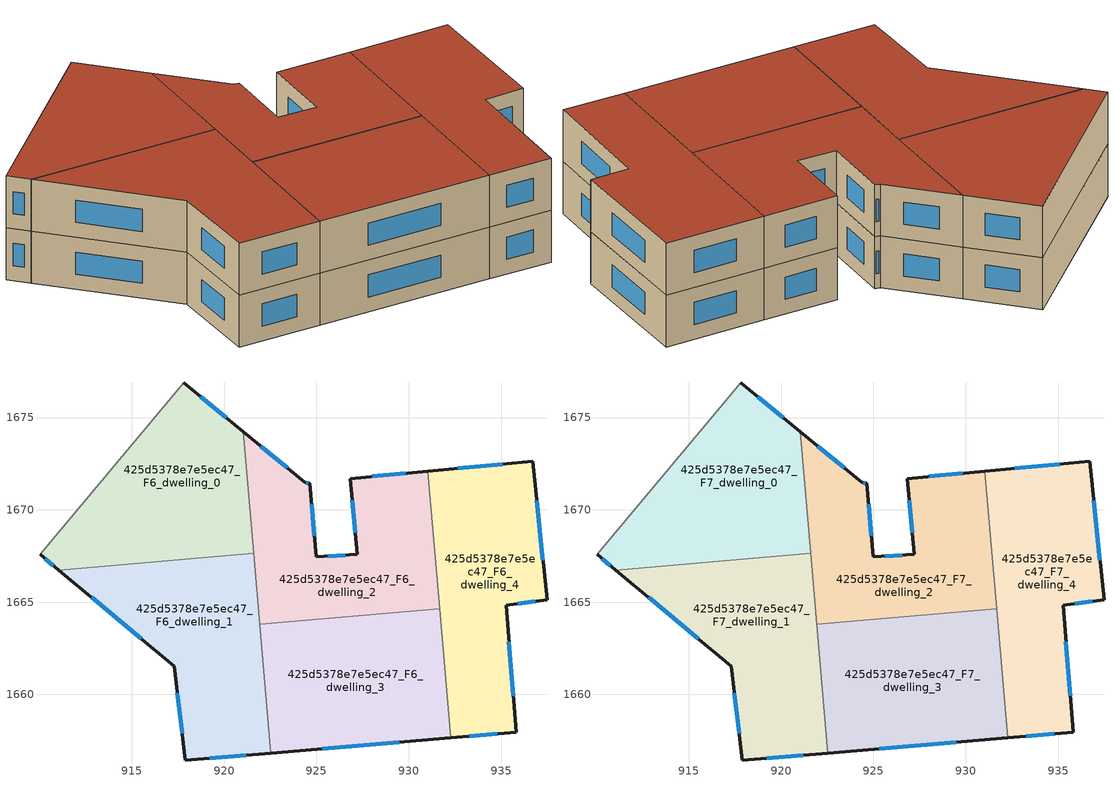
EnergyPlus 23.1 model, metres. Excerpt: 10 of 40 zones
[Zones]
425d5378e7e5ec47_F6_dwelling_0
 floor to 425d5378e7e5ec47_F5_dwelling_0 (EU_floor_Construction): 921.04,1674.23 921.6,1667.64 911.04,1666.74 910.02,1667.59 917.82,1676.89 z18
 wall outside (EU_wall_Construction): 921.04,1674.23 917.82,1676.89 / 910.02,1667.59 911.04,1666.74 z18:21
 wall adiabatic (EU_wall_Construction): 917.82,1676.89 910.02,1667.59 z18:21
 wall to 425d5378e7e5ec47_F6_dwelling_1 (EU_wall_Construction): 911.04,1666.74 921.6,1667.64 z18:21
 wall to 425d5378e7e5ec47_F6_dwelling_2 (EU_wall_Construction): 921.6,1667.64 921.04,1674.23 z18:21
 window (EU_Window_Construction): 920.12,1674.99 918.74,1676.13 / 910.31,1667.35 910.75,1666.99 z18.86:20.14
425d5378e7e5ec47_F6_dwelling_1
 floor to 425d5378e7e5ec47_F5_dwelling_1 (EU_floor_Construction): 921.6,1667.64 922.53,1656.83 917.88,1656.43 917.29,1661.53 911.04,1666.74 z18
 wall outside (EU_wall_Construction): 911.04,1666.74 917.29,1661.53 917.89,1656.43 922.53,1656.83 z18:21
 wall to 425d5378e7e5ec47_F6_dwelling_3 (EU_wall_Construction): 922.53,1656.83 921.93,1663.8 z18:21
 wall to 425d5378e7e5ec47_F6_dwelling_2 (EU_wall_Construction): 921.93,1663.8 921.6,1667.65 z18:21
 window (EU_Window_Construction): 919.21,1656.54 921.2,1656.71 / 917.46,1660.07 917.72,1657.89 / 912.83,1665.25 915.5,1663.02 z18.86:20.14
425d5378e7e5ec47_F6_dwelling_2
 floor to 425d5378e7e5ec47_F5_dwelling_2 (EU_floor_Construction): 931.04,1672.1 931.68,1664.64 921.93,1663.8 921.04,1674.23 924.36,1671.49 924.64,1671.44 924.98,1667.45 927.2,1667.6 926.83,1671.7 z18
 wall outside (EU_wall_Construction): 931.04,1672.1 926.83,1671.7 927.2,1667.6 924.98,1667.45 924.64,1671.44 924.36,1671.49 921.04,1674.23 z18:21
 wall to 425d5378e7e5ec47_F6_dwelling_3 (EU_wall_Construction): 921.93,1663.8 931.68,1664.64 z18:21
 wall to 425d5378e7e5ec47_F6_dwelling_4 (EU_wall_Construction): 931.68,1664.64 931.04,1672.1 z18:21
 window (EU_Window_Construction): 923.41,1672.27 921.99,1673.45 / 924.56,1671.45 924.44,1671.47 / 924.89,1668.59 924.74,1670.3 / 926.57,1667.55 925.62,1667.49 / 926.94,1670.53 927.09,1668.77 / 929.84,1671.98 928.03,1671.81 z18.86:20.14
425d5378e7e5ec47_F6_dwelling_3
 floor to 425d5378e7e5ec47_F5_dwelling_3 (EU_floor_Construction): 931.68,1664.64 932.27,1657.66 922.53,1656.83 921.93,1663.8 z18
 wall outside (EU_wall_Construction): 922.53,1656.83 932.27,1657.66 z18:21
 wall to 425d5378e7e5ec47_F6_dwelling_4 (EU_wall_Construction): 932.27,1657.66 931.68,1664.64 z18:21
 window (EU_Window_Construction): 925.31,1657.06 929.49,1657.42 z18.86:20.14
425d5378e7e5ec47_F6_dwelling_4
 floor to 425d5378e7e5ec47_F5_dwelling_4 (EU_floor_Construction): 936.71,1672.63 937.49,1665.12 935.27,1664.83 935.81,1657.96 932.27,1657.66 931.04,1672.1 z18
 wall outside (EU_wall_Construction): 932.27,1657.66 935.81,1657.96 935.27,1664.83 937.49,1665.12 936.71,1672.63 931.04,1672.1 z18:21
 window (EU_Window_Construction): 935.66,1659.92 935.42,1662.87 / 933.28,1657.75 934.8,1657.88 / 935.09,1672.48 932.66,1672.25 / 937.27,1667.27 936.93,1670.49 / 935.9,1664.91 936.85,1665.04 z18.86:20.14
425d5378e7e5ec47_F7_dwelling_0
 floor to 425d5378e7e5ec47_F6_dwelling_0 (EU_floor_Construction): 921.04,1674.23 921.6,1667.64 911.04,1666.74 910.02,1667.59 917.82,1676.89 z21
 wall outside (EU_wall_Construction): 921.04,1674.23 917.82,1676.89 / 910.02,1667.59 911.04,1666.74 z21:24
 wall adiabatic (EU_wall_Construction): 917.82,1676.89 910.02,1667.59 z21:24
 wall to 425d5378e7e5ec47_F7_dwelling_1 (EU_wall_Construction): 911.04,1666.74 921.6,1667.64 z21:24
 wall to 425d5378e7e5ec47_F7_dwelling_2 (EU_wall_Construction): 921.6,1667.64 921.04,1674.23 z21:24
 window (EU_Window_Construction): 920.12,1674.99 918.74,1676.13 / 910.31,1667.35 910.75,1666.99 z21.86:23.14
 roof outside (EU_roof_Construction): 921.6,1667.64 921.04,1674.23 917.82,1676.89 910.02,1667.59 911.04,1666.74 z24
425d5378e7e5ec47_F7_dwelling_1
 floor to 425d5378e7e5ec47_F6_dwelling_1 (EU_floor_Construction): 921.6,1667.64 922.53,1656.83 917.88,1656.43 917.29,1661.53 911.04,1666.74 z21
 wall outside (EU_wall_Construction): 911.04,1666.74 917.29,1661.53 917.89,1656.43 922.53,1656.83 z21:24
 wall to 425d5378e7e5ec47_F7_dwelling_3 (EU_wall_Construction): 922.53,1656.83 921.93,1663.8 z21:24
 wall to 425d5378e7e5ec47_F7_dwelling_2 (EU_wall_Construction): 921.93,1663.8 921.6,1667.65 z21:24
 window (EU_Window_Construction): 919.21,1656.54 921.2,1656.71 / 917.46,1660.07 917.72,1657.89 / 912.83,1665.25 915.5,1663.02 z21.86:23.14
 roof outside (EU_roof_Construction): 922.53,1656.83 921.6,1667.64 911.04,1666.74 917.29,1661.53 917.89,1656.43 z24
425d5378e7e5ec47_F7_dwelling_2
 floor to 425d5378e7e5ec47_F6_dwelling_2 (EU_floor_Construction): 931.04,1672.1 931.68,1664.64 921.93,1663.8 921.04,1674.23 924.36,1671.49 924.64,1671.44 924.98,1667.45 927.2,1667.6 926.83,1671.7 z21
 wall outside (EU_wall_Construction): 931.04,1672.1 926.83,1671.7 927.2,1667.6 924.98,1667.45 924.64,1671.44 924.36,1671.49 921.04,1674.23 z21:24
 wall to 425d5378e7e5ec47_F7_dwelling_3 (EU_wall_Construction): 921.93,1663.8 931.68,1664.64 z21:24
 wall to 425d5378e7e5ec47_F7_dwelling_4 (EU_wall_Construction): 931.68,1664.64 931.04,1672.1 z21:24
 window (EU_Window_Construction): 923.41,1672.27 921.99,1673.45 / 924.56,1671.45 924.44,1671.47 / 924.89,1668.59 924.74,1670.3 / 926.57,1667.55 925.62,1667.49 / 926.94,1670.53 927.09,1668.77 / 929.84,1671.98 928.03,1671.81 z21.86:23.14
 roof outside (EU_roof_Construction): 931.68,1664.64 931.04,1672.1 926.83,1671.7 927.2,1667.6 924.98,1667.45 924.64,1671.44 924.36,1671.49 921.04,1674.23 921.93,1663.8 z24
425d5378e7e5ec47_F7_dwelling_3
 floor to 425d5378e7e5ec47_F6_dwelling_3 (EU_floor_Construction): 931.68,1664.64 932.27,1657.66 922.53,1656.83 921.93,1663.8 z21
 wall outside (EU_wall_Construction): 922.53,1656.83 932.27,1657.66 z21:24
 wall to 425d5378e7e5ec47_F7_dwelling_4 (EU_wall_Construction): 932.27,1657.66 931.68,1664.64 z21:24
 window (EU_Window_Construction): 925.31,1657.06 929.49,1657.42 z21.86:23.14
 roof outside (EU_roof_Construction): 932.27,1657.66 931.68,1664.64 921.93,1663.8 922.53,1656.83 z24
425d5378e7e5ec47_F7_dwelling_4
 floor to 425d5378e7e5ec47_F6_dwelling_4 (EU_floor_Construction): 936.71,1672.63 937.49,1665.12 935.27,1664.83 935.81,1657.96 932.27,1657.66 931.04,1672.1 z21
 wall outside (EU_wall_Construction): 932.27,1657.66 935.81,1657.96 935.27,1664.83 937.49,1665.12 936.71,1672.63 931.04,1672.1 z21:24
 window (EU_Window_Construction): 935.66,1659.92 935.42,1662.87 / 933.28,1657.75 934.8,1657.88 / 935.09,1672.48 932.66,1672.25 / 937.27,1667.27 936.93,1670.49 / 935.9,1664.91 936.85,1665.04 z21.86:23.14
 roof outside (EU_roof_Construction): 935.81,1657.96 935.27,1664.83 937.49,1665.12 936.71,1672.63 931.04,1672.1 932.27,1657.66 z24
[Building]
EU S2 Campaign: North Axis=0; Terrain=City; Solar Distribution=FullExterior
[Site:Location]
Helsinki-Vantaa.AP: Latitude=60.317; Longitude=24.963; Time Zone=2; Elevation=54.6
[SizingPeriod:WeatherFileDays]
AnnualSizingPeriod: Begin Month=1; Begin Day of Month=1; End Month=12; End Day of Month=31; Day of Week for Start Day=Monday; Use Weather File Daylight Saving Period=No; Use Weather File Rain and Snow Indicators=No
[MATERIAL]
EU_InternalMass_Material: Roughness=MediumRough; Thickness=0.1; Conductivity=1; Density=1800; Specific Heat=900; Thermal Absorptance=0.9; Solar Absorptance=0.7; Visible Absorptance=0.7
[MATERIAL:NOMASS] Roughness=MediumRough; Thermal Absorptance=0.9; Solar Absorptance=0.7; Visible Absorptance=0.7
Name | Thermal Resistance
EU_wall_NoMass | 1.10183
EU_roof_NoMass; EU_floor_NoMass | 1.70606
[WINDOWMATERIAL:SIMPLEGLAZINGSYSTEM]
EU_Window_SimpleGlazing: UFactor=3.11035; Solar Heat Gain Coefficient=0.8; Visible Transmittance=0.8
[CONSTRUCTION]
EU_wall_Construction: EU_wall_NoMass
EU_roof_Construction: EU_roof_NoMass
EU_floor_Construction: EU_floor_NoMass
EU_Window_Construction: EU_Window_SimpleGlazing
EU_InternalMass_Construction: EU_InternalMass_Material
[ZONE] Type=1; Multiplier=1; Ceiling Height=autocalculate; Floor Area=autocalculate; Part of Total Floor Area=Yes
Name | Volume
425d5378e7e5ec47_F6_dwelling_0; 425d5378e7e5ec47_F7_dwelling_0 | 205.454
425d5378e7e5ec47_F6_dwelling_1; 425d5378e7e5ec47_F7_dwelling_1 | 205.43
425d5378e7e5ec47_F6_dwelling_2; 425d5378e7e5ec47_F7_dwelling_2 | 205.446
425d5378e7e5ec47_F6_dwelling_3; 425d5378e7e5ec47_F7_dwelling_3 | 205.432
425d5378e7e5ec47_F6_dwelling_4; 425d5378e7e5ec47_F7_dwelling_4 | 205.457
[INTERNALMASS] Construction=EU_InternalMass_Construction
Name | Zone or ZoneList | Surface Area
425d5378e7e5ec47_F6_dwelling_0_EU_InternalMass | 425d5378e7e5ec47_F6_dwelling_0 | 68.4831
425d5378e7e5ec47_F6_dwelling_1_EU_InternalMass | 425d5378e7e5ec47_F6_dwelling_1 | 68.4803
425d5378e7e5ec47_F6_dwelling_2_EU_InternalMass | 425d5378e7e5ec47_F6_dwelling_2 | 68.4828
425d5378e7e5ec47_F6_dwelling_3_EU_InternalMass | 425d5378e7e5ec47_F6_dwelling_3 | 68.4778
425d5378e7e5ec47_F6_dwelling_4_EU_InternalMass | 425d5378e7e5ec47_F6_dwelling_4 | 68.4856
425d5378e7e5ec47_F7_dwelling_0_EU_InternalMass | 425d5378e7e5ec47_F7_dwelling_0 | 68.4831
425d5378e7e5ec47_F7_dwelling_1_EU_InternalMass | 425d5378e7e5ec47_F7_dwelling_1 | 68.4803
425d5378e7e5ec47_F7_dwelling_2_EU_InternalMass | 425d5378e7e5ec47_F7_dwelling_2 | 68.4828
425d5378e7e5ec47_F7_dwelling_3_EU_InternalMass | 425d5378e7e5ec47_F7_dwelling_3 | 68.4778
425d5378e7e5ec47_F7_dwelling_4_EU_InternalMass | 425d5378e7e5ec47_F7_dwelling_4 | 68.4856
[OTHEREQUIPMENT] Fuel Type=Electricity; Design Level Calculation Method=Watts/Area; Power per Zone Floor Area=1; Fraction Latent=0; Fraction Radiant=0; Fraction Lost=0; Carbon Dioxide Generation Rate=0; EndUse Subcategory=EU_Step8_InternalGains
Name | Zone or ZoneList or Space or SpaceList | Schedule
EU_Step8_InternalGain_425d5378e7e5ec47_F6_dwelling_0_f000 | 425d5378e7e5ec47_F6_dwelling_0 | EU_Step8_GainSchedule_425d5378e7e5ec47_F6_dwelling_0_f000
EU_Step8_InternalGain_425d5378e7e5ec47_F6_dwelling_1_f000 | 425d5378e7e5ec47_F6_dwelling_1 | EU_Step8_GainSchedule_425d5378e7e5ec47_F6_dwelling_1_f000
EU_Step8_InternalGain_425d5378e7e5ec47_F6_dwelling_2_f000 | 425d5378e7e5ec47_F6_dwelling_2 | EU_Step8_GainSchedule_425d5378e7e5ec47_F6_dwelling_2_f000
EU_Step8_InternalGain_425d5378e7e5ec47_F6_dwelling_3_f000 | 425d5378e7e5ec47_F6_dwelling_3 | EU_Step8_GainSchedule_425d5378e7e5ec47_F6_dwelling_3_f000
EU_Step8_InternalGain_425d5378e7e5ec47_F6_dwelling_4_f000 | 425d5378e7e5ec47_F6_dwelling_4 | EU_Step8_GainSchedule_425d5378e7e5ec47_F6_dwelling_4_f000
EU_Step8_InternalGain_425d5378e7e5ec47_F7_dwelling_0_f000 | 425d5378e7e5ec47_F7_dwelling_0 | EU_Step8_GainSchedule_425d5378e7e5ec47_F7_dwelling_0_f000
EU_Step8_InternalGain_425d5378e7e5ec47_F7_dwelling_1_f000 | 425d5378e7e5ec47_F7_dwelling_1 | EU_Step8_GainSchedule_425d5378e7e5ec47_F7_dwelling_1_f000
EU_Step8_InternalGain_425d5378e7e5ec47_F7_dwelling_2_f000 | 425d5378e7e5ec47_F7_dwelling_2 | EU_Step8_GainSchedule_425d5378e7e5ec47_F7_dwelling_2_f000
EU_Step8_InternalGain_425d5378e7e5ec47_F7_dwelling_3_f000 | 425d5378e7e5ec47_F7_dwelling_3 | EU_Step8_GainSchedule_425d5378e7e5ec47_F7_dwelling_3_f000
EU_Step8_InternalGain_425d5378e7e5ec47_F7_dwelling_4_f000 | 425d5378e7e5ec47_F7_dwelling_4 | EU_Step8_GainSchedule_425d5378e7e5ec47_F7_dwelling_4_f000
[ZONEVENTILATION:DESIGNFLOWRATE] Schedule=EU_AlwaysOn; Design Flow Rate Calculation Method=AirChanges/Hour; Air Changes per Hour=0.756316; Ventilation Type=Natural; Fan Pressure Rise=0; Fan Total Efficiency=1; Constant Term Coefficient=1; Temperature Term Coefficient=0; Velocity Term Coefficient=0; Velocity Squared Term Coefficient=0; Minimum Indoor Temperature=-100; Maximum Indoor Temperature=100; Delta Temperature=-100; Minimum Outdoor Temperature=-100; Maximum Outdoor Temperature=100; Maximum Wind Speed=40
Name | Zone or ZoneList or Space or SpaceList
EU_ConstantAir_425d5378e7e5ec47_F6_dwelling_0 | 425d5378e7e5ec47_F6_dwelling_0
EU_ConstantAir_425d5378e7e5ec47_F6_dwelling_1 | 425d5378e7e5ec47_F6_dwelling_1
EU_ConstantAir_425d5378e7e5ec47_F6_dwelling_2 | 425d5378e7e5ec47_F6_dwelling_2
EU_ConstantAir_425d5378e7e5ec47_F6_dwelling_3 | 425d5378e7e5ec47_F6_dwelling_3
EU_ConstantAir_425d5378e7e5ec47_F6_dwelling_4 | 425d5378e7e5ec47_F6_dwelling_4
EU_ConstantAir_425d5378e7e5ec47_F7_dwelling_0 | 425d5378e7e5ec47_F7_dwelling_0
EU_ConstantAir_425d5378e7e5ec47_F7_dwelling_1 | 425d5378e7e5ec47_F7_dwelling_1
EU_ConstantAir_425d5378e7e5ec47_F7_dwelling_2 | 425d5378e7e5ec47_F7_dwelling_2
EU_ConstantAir_425d5378e7e5ec47_F7_dwelling_3 | 425d5378e7e5ec47_F7_dwelling_3
EU_ConstantAir_425d5378e7e5ec47_F7_dwelling_4 | 425d5378e7e5ec47_F7_dwelling_4
[HVACTEMPLATE:THERMOSTAT] Constant Heating Setpoint=20; Constant Cooling Setpoint=50
EU_HeatOnly_425d5378e7e5ec47_F0_dwelling_0; EU_HeatOnly_425d5378e7e5ec47_F0_dwelling_1; EU_HeatOnly_425d5378e7e5ec47_F0_dwelling_2; EU_HeatOnly_425d5378e7e5ec47_F0_dwelling_3; EU_HeatOnly_425d5378e7e5ec47_F0_dwelling_4; EU_HeatOnly_425d5378e7e5ec47_F1_dwelling_0; EU_HeatOnly_425d5378e7e5ec47_F1_dwelling_1; EU_HeatOnly_425d5378e7e5ec47_F1_dwelling_2; EU_HeatOnly_425d5378e7e5ec47_F1_dwelling_3; EU_HeatOnly_425d5378e7e5ec47_F1_dwelling_4; EU_HeatOnly_425d5378e7e5ec47_F2_dwelling_0; EU_HeatOnly_425d5378e7e5ec47_F2_dwelling_1; EU_HeatOnly_425d5378e7e5ec47_F2_dwelling_2; EU_HeatOnly_425d5378e7e5ec47_F2_dwelling_3; EU_HeatOnly_425d5378e7e5ec47_F2_dwelling_4; EU_HeatOnly_425d5378e7e5ec47_F3_dwelling_0; EU_HeatOnly_425d5378e7e5ec47_F3_dwelling_1; EU_HeatOnly_425d5378e7e5ec47_F3_dwelling_2; EU_HeatOnly_425d5378e7e5ec47_F3_dwelling_3; EU_HeatOnly_425d5378e7e5ec47_F3_dwelling_4; EU_HeatOnly_425d5378e7e5ec47_F4_dwelling_0; EU_HeatOnly_425d5378e7e5ec47_F4_dwelling_1; EU_HeatOnly_425d5378e7e5ec47_F4_dwelling_2; EU_HeatOnly_425d5378e7e5ec47_F4_dwelling_3; EU_HeatOnly_425d5378e7e5ec47_F4_dwelling_4; EU_HeatOnly_425d5378e7e5ec47_F5_dwelling_0; EU_HeatOnly_425d5378e7e5ec47_F5_dwelling_1; EU_HeatOnly_425d5378e7e5ec47_F5_dwelling_2; EU_HeatOnly_425d5378e7e5ec47_F5_dwelling_3; EU_HeatOnly_425d5378e7e5ec47_F5_dwelling_4; EU_HeatOnly_425d5378e7e5ec47_F6_dwelling_0; EU_HeatOnly_425d5378e7e5ec47_F6_dwelling_1; EU_HeatOnly_425d5378e7e5ec47_F6_dwelling_2; EU_HeatOnly_425d5378e7e5ec47_F6_dwelling_3; EU_HeatOnly_425d5378e7e5ec47_F6_dwelling_4; EU_HeatOnly_425d5378e7e5ec47_F7_dwelling_0; EU_HeatOnly_425d5378e7e5ec47_F7_dwelling_1; EU_HeatOnly_425d5378e7e5ec47_F7_dwelling_2; EU_HeatOnly_425d5378e7e5ec47_F7_dwelling_3; EU_HeatOnly_425d5378e7e5ec47_F7_dwelling_4
[HVACTEMPLATE:ZONE:IDEALLOADSAIRSYSTEM] System Availability Schedule=EU_AlwaysOn; Maximum Heating Supply Air Temperature=50; Minimum Cooling Supply Air Temperature=13; Maximum Heating Supply Air Humidity Ratio=0.0156; Minimum Cooling Supply Air Humidity Ratio=0.0077; Heating Limit=NoLimit; Cooling Limit=NoLimit; Heating Availability Schedule=EU_AlwaysOn; Cooling Availability Schedule=EU_CoolingOff; Dehumidification Control Type=ConstantSensibleHeatRatio; Cooling Sensible Heat Ratio=0.7; Dehumidification Setpoint=60; Humidification Control Type=None; Humidification Setpoint=30; Outdoor Air Method=None; Outdoor Air Flow Rate per Person=0.00944; Outdoor Air Flow Rate per Zone Floor Area=0; Outdoor Air Flow Rate per Zone=0; Demand Controlled Ventilation Type=None; Outdoor Air Economizer Type=NoEconomizer; Heat Recovery Type=None; Sensible Heat Recovery Effectiveness=0.7; Latent Heat Recovery Effectiveness=0.65
Name | Template Thermostat
425d5378e7e5ec47_F6_dwelling_0 | EU_HeatOnly_425d5378e7e5ec47_F6_dwelling_0
425d5378e7e5ec47_F6_dwelling_1 | EU_HeatOnly_425d5378e7e5ec47_F6_dwelling_1
425d5378e7e5ec47_F6_dwelling_2 | EU_HeatOnly_425d5378e7e5ec47_F6_dwelling_2
425d5378e7e5ec47_F6_dwelling_3 | EU_HeatOnly_425d5378e7e5ec47_F6_dwelling_3
425d5378e7e5ec47_F6_dwelling_4 | EU_HeatOnly_425d5378e7e5ec47_F6_dwelling_4
425d5378e7e5ec47_F7_dwelling_0 | EU_HeatOnly_425d5378e7e5ec47_F7_dwelling_0
425d5378e7e5ec47_F7_dwelling_1 | EU_HeatOnly_425d5378e7e5ec47_F7_dwelling_1
425d5378e7e5ec47_F7_dwelling_2 | EU_HeatOnly_425d5378e7e5ec47_F7_dwelling_2
425d5378e7e5ec47_F7_dwelling_3 | EU_HeatOnly_425d5378e7e5ec47_F7_dwelling_3
425d5378e7e5ec47_F7_dwelling_4 | EU_HeatOnly_425d5378e7e5ec47_F7_dwelling_4
[SIZING:ZONE] Zone Cooling Design Supply Air Temperature Input Method=SupplyAirTemperature; Zone Cooling Design Supply Air Temperature=13; Zone Heating Design Supply Air Temperature Input Method=SupplyAirTemperature; Zone Heating Design Supply Air Temperature=50; Zone Cooling Design Supply Air Humidity Ratio=0.008; Zone Heating Design Supply Air Humidity Ratio=0.008; Cooling Design Air Flow Method=DesignDay; Cooling Design Air Flow Rate=0; Cooling Minimum Air Flow per Zone Floor Area=0.000762; Cooling Minimum Air Flow=0; Cooling Minimum Air Flow Fraction=0.2; Heating Design Air Flow Method=DesignDay; Heating Design Air Flow Rate=0; Heating Maximum Air Flow per Zone Floor Area=0.002032; Heating Maximum Air Flow=0.141576; Heating Maximum Air Flow Fraction=0.3; Account for Dedicated Outdoor Air System=No; Dedicated Outdoor Air System Control Strategy=NeutralSupplyAir; Dedicated Outdoor Air Low Setpoint Temperature for Design=autosize; Dedicated Outdoor Air High Setpoint Temperature for Design=autosize; Zone Load Sizing Method=Sensible Load Only No Latent Load; Zone Latent Cooling Design Supply Air Humidity Ratio Input Method=HumidityRatioDifference; Zone Cooling Design Supply Air Humidity Ratio Difference=0.005; Zone Latent Heating Design Supply Air Humidity Ratio Input Method=HumidityRatioDifference; Zone Humidification Design Supply Air Humidity Ratio Difference=0.005
425d5378e7e5ec47_F6_dwelling_0; 425d5378e7e5ec47_F6_dwelling_1; 425d5378e7e5ec47_F6_dwelling_2; 425d5378e7e5ec47_F6_dwelling_3; 425d5378e7e5ec47_F6_dwelling_4; 425d5378e7e5ec47_F7_dwelling_0; 425d5378e7e5ec47_F7_dwelling_1; 425d5378e7e5ec47_F7_dwelling_2; 425d5378e7e5ec47_F7_dwelling_3; 425d5378e7e5ec47_F7_dwelling_4
[SCHEDULE:CONSTANT]
Name | Hourly Value
EU_AlwaysOn | 1
EU_CoolingOff | 0
[SCHEDULE:FILE] Column Number=1; Rows to Skip at Top=0; Number of Hours of Data=8760; Column Separator=Comma; Interpolate to Timestep=No; Minutes per Item=60; Adjust Schedule for Daylight Savings=Yes
Name | File
EU_Step8_GainSchedule_425d5378e7e5ec47_F6_dwelling_0_f000 | ../../schedules/425d5378e7e5ec47/425d5378e7e5ec47_F6_dwelling_0_f000_gain.csv
EU_Step8_GainSchedule_425d5378e7e5ec47_F6_dwelling_1_f000 | ../../schedules/425d5378e7e5ec47/425d5378e7e5ec47_F6_dwelling_1_f000_gain.csv
EU_Step8_GainSchedule_425d5378e7e5ec47_F6_dwelling_2_f000 | ../../schedules/425d5378e7e5ec47/425d5378e7e5ec47_F6_dwelling_2_f000_gain.csv
EU_Step8_GainSchedule_425d5378e7e5ec47_F6_dwelling_3_f000 | ../../schedules/425d5378e7e5ec47/425d5378e7e5ec47_F6_dwelling_3_f000_gain.csv
EU_Step8_GainSchedule_425d5378e7e5ec47_F6_dwelling_4_f000 | ../../schedules/425d5378e7e5ec47/425d5378e7e5ec47_F6_dwelling_4_f000_gain.csv
EU_Step8_GainSchedule_425d5378e7e5ec47_F7_dwelling_0_f000 | ../../schedules/425d5378e7e5ec47/425d5378e7e5ec47_F7_dwelling_0_f000_gain.csv
EU_Step8_GainSchedule_425d5378e7e5ec47_F7_dwelling_1_f000 | ../../schedules/425d5378e7e5ec47/425d5378e7e5ec47_F7_dwelling_1_f000_gain.csv
EU_Step8_GainSchedule_425d5378e7e5ec47_F7_dwelling_2_f000 | ../../schedules/425d5378e7e5ec47/425d5378e7e5ec47_F7_dwelling_2_f000_gain.csv
EU_Step8_GainSchedule_425d5378e7e5ec47_F7_dwelling_3_f000 | ../../schedules/425d5378e7e5ec47/425d5378e7e5ec47_F7_dwelling_3_f000_gain.csv
EU_Step8_GainSchedule_425d5378e7e5ec47_F7_dwelling_4_f000 | ../../schedules/425d5378e7e5ec47/425d5378e7e5ec47_F7_dwelling_4_f000_gain.csv
